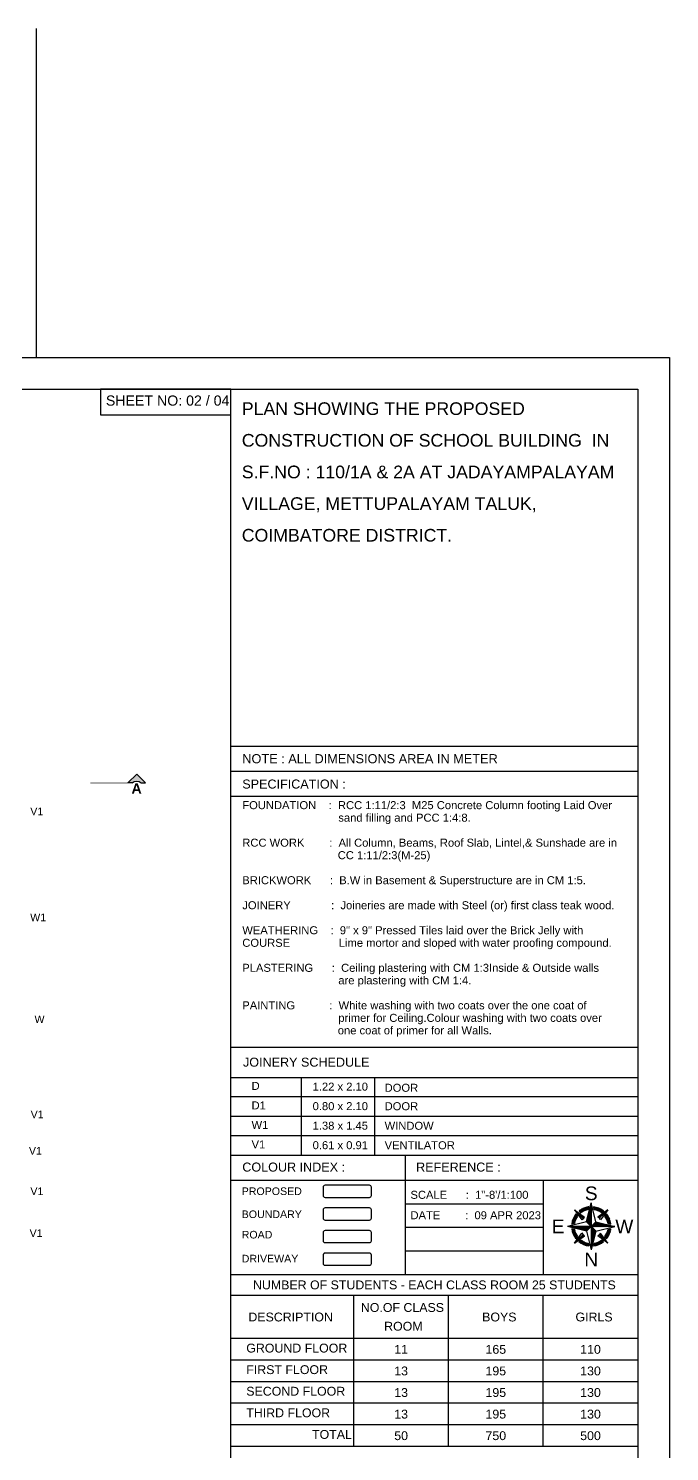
# Model space of a CAD drawing. Header units: metres. Extents: x -1744 to -758, y -4183 to -3914.
# Drawn here: x -1086.9 to -1061.6, y -4129 to -4072.8 of the extents above; entities that cross this region are included whole.
import ezdxf
from ezdxf.enums import TextEntityAlignment as Align

# ---------------------------------------------------------------- set-up
doc = ezdxf.new("R2010")
doc.units = ezdxf.units.M
doc.linetypes.add('HIDDEN', pattern=[0.375, 0.25, -0.125])
doc.layers.add('A_---WALLS', color=255, linetype='Continuous', lineweight=30)
for name, color, linetype in [('CYCLE PARKING', 225, 'Continuous'), ('FRAME 025', 7, 'Continuous'), ('LIN', 4, 'Continuous'), ('TEXT', 7, 'Continuous'), ('TEXT NOTES', 200, 'Continuous'), ('WALL', 7, 'Continuous')]:
    doc.layers.add(name, color=color, linetype=linetype)
doc.styles.add('KK', font='arial.ttf', dxfattribs={"width": 0.75})
doc.styles.get("Standard").update_dxf_attribs({"font": 'arial.ttf'})
doc.styles.add('TITLE', font='arialbd.ttf')

# ---------------------------------------------------------------- blocks, each defined once
blk = doc.blocks.new('A$C46BB71CF')
at = {"layer": 'LIN', "color": 1, "linetype": 'Continuous', "ltscale": 0.5}
for p, q in [((-0.14, 0.14), (0, 0.713)), ((-0.14, 0.14), (0, 0.713)), ((-0.134, 0.134), (0, 0.68)), ((-0.134, 0.134), (0, 0.68)), ((-0.127, 0.127), (0, 0.648)), ((-0.127, 0.127), (0, 0.648)), ((-0.121, 0.121), (0, 0.615)), ((-0.121, 0.121), (0, 0.615)), ((-0.114, 0.114), (0, 0.582)), ((-0.114, 0.114), (0, 0.582)), ((-0.108, 0.108), (0, 0.549)), ((-0.108, 0.108), (0, 0.549)), ((-0.101, 0.101), (0, 0.517)), ((-0.101, 0.101), (0, 0.517)), ((-0.095, 0.095), (0, 0.484)), ((-0.095, 0.095), (0, 0.484)), ((-0.089, 0.089), (0, 0.451)), ((-0.089, 0.089), (0, 0.451)), ((-0.082, 0.082), (0, 0.419)), ((-0.076, 0.076), (0, 0.386)), ((-0.076, 0.076), (0, 0.386)), ((-0.069, 0.069), (0, 0.353)), ((-0.069, 0.069), (0, 0.353)), ((-0.063, 0.063), (0, 0.32)), ((-0.063, 0.063), (0, 0.32)), ((-0.057, 0.057), (0, 0.288)), ((-0.05, 0.05), (0, 0.255)), ((-0.044, 0.044), (0, 0.222)), ((-0.044, 0.044), (0, 0.222)), ((-0.037, 0.037), (0, 0.19)), ((-0.031, 0.031), (0, 0.157)), ((-0.024, 0.024), (0, 0.124)), ((-0.018, 0.018), (0, 0.091)), ((-0.012, 0.012), (0, 0.059)), ((-0.005, 0.005), (0, 0.026))]:
    blk.add_line(p, q, dxfattribs=at)
blk = doc.blocks.new('A$C77C2226A')
at = {"lineweight": -2}
for p, q in [((1.425, 2.518), (1.41, 2.507)), ((1.41, 2.507), (1.432, 2.468)), ((1.441, 2.53), (1.425, 2.518)), ((1.432, 2.468), (1.465, 2.419)), ((1.457, 2.541), (1.441, 2.53)), ((1.473, 2.551), (1.457, 2.541)), ((1.49, 2.561), (1.473, 2.551)), ((1.507, 2.571), (1.49, 2.561)), ((1.524, 2.58), (1.507, 2.571)), ((1.541, 2.589), (1.524, 2.58)), ((1.559, 2.598), (1.541, 2.589)), ((1.577, 2.606), (1.559, 2.598)), ((1.594, 2.614), (1.577, 2.606)), ((1.613, 2.62), (1.594, 2.614)), ((1.631, 2.627), (1.613, 2.62)), ((1.65, 2.633), (1.631, 2.627)), ((1.669, 2.639), (1.65, 2.633)), ((1.689, 2.645), (1.669, 2.639)), ((1.708, 2.649), (1.689, 2.645)), ((1.728, 2.654), (1.708, 2.649)), ((1.748, 2.658), (1.728, 2.654)), ((1.769, 2.661), (1.748, 2.658)), ((1.794, 2.665), (1.769, 2.661))]:
    blk.add_line(p, q, dxfattribs=at)
at = {"layer": 'FRAME 025', "color": 7, "lineweight": -3}
for p, q in [((1.703, 1.711), (2.069, 2.077)), ((2.069, 1.711), (1.703, 2.077))]:
    blk.add_line(p, q, dxfattribs=at)
at = {"layer": 'LIN', "color": 7, "linetype": 'Continuous', "ltscale": 0.5}
for p, q in [((1.703, 2.077), (1.886, 2.825)), ((1.703, 2.077), (1.886, 2.825)), ((1.886, 2.825), (1.886, 0.962)), ((2.069, 2.077), (1.886, 2.825)), ((2.069, 2.077), (1.886, 2.825)), ((1.228, 2.548), (1.626, 2.26)), ((1.228, 2.548), (1.516, 2.15)), ((1.566, 2.21), (1.228, 2.548)), ((1.228, 2.548), (1.626, 2.26)), ((1.228, 2.548), (1.516, 2.15)), ((1.566, 2.21), (1.228, 2.548)), ((1.271, 2.505), (1.618, 2.254)), ((1.271, 2.505), (1.618, 2.254)), ((1.285, 2.385), (1.348, 2.298)), ((1.314, 2.461), (1.609, 2.248)), ((1.314, 2.461), (1.609, 2.248)), ((1.358, 2.418), (1.601, 2.242)), ((1.358, 2.418), (1.601, 2.242)), ((1.401, 2.375), (1.594, 2.235)), ((1.401, 2.375), (1.594, 2.235)), ((1.445, 2.331), (1.586, 2.229)), ((1.445, 2.331), (1.586, 2.229)), ((1.488, 2.288), (1.579, 2.222)), ((1.488, 2.288), (1.579, 2.222)), ((1.767, 2.556), (1.794, 2.665)), ((2.005, 2.556), (1.979, 2.665)), ((2.545, 2.552), (2.147, 2.264)), ((2.545, 2.552), (2.147, 2.264)), ((2.502, 2.509), (2.155, 2.258)), ((2.458, 2.466), (2.163, 2.252)), ((2.415, 2.422), (2.171, 2.246)), ((2.371, 2.379), (2.179, 2.239)), ((2.328, 2.335), (2.186, 2.233)), ((2.284, 2.292), (2.194, 2.226)), ((2.241, 2.248), (2.201, 2.219)), ((2.241, 2.248), (2.201, 2.219)), ((2.206, 2.214), (2.545, 2.552)), ((2.206, 2.214), (2.545, 2.552)), ((2.545, 2.552), (2.257, 2.154)), ((2.545, 2.552), (2.257, 2.154)), ((2.377, 2.495), (2.29, 2.432)), ((2.487, 2.385), (2.424, 2.298)), ((1.703, 2.077), (0.954, 1.894)), ((1.703, 2.077), (0.954, 1.894)), ((1.703, 1.711), (0.954, 1.894)), ((1.703, 1.711), (0.954, 1.894)), ((1.224, 2.013), (1.115, 1.986)), ((1.224, 1.774), (1.115, 1.801)), ((1.703, 1.711), (1.886, 0.962)), ((1.703, 1.711), (1.886, 0.962)), ((2.069, 1.711), (1.886, 0.962)), ((2.069, 1.711), (1.886, 0.962)), ((2.069, 2.077), (2.818, 1.894)), ((2.069, 2.077), (2.818, 1.894)), ((2.069, 1.711), (2.818, 1.894)), ((2.069, 1.711), (2.818, 1.894)), ((2.548, 2.013), (2.657, 1.986)), ((2.548, 2.013), (2.657, 1.986)), ((2.548, 1.774), (2.657, 1.801)), ((2.548, 1.774), (2.657, 1.801)), ((1.227, 1.235), (1.516, 1.633)), ((1.227, 1.235), (1.516, 1.633)), ((1.566, 1.573), (1.227, 1.235)), ((1.566, 1.573), (1.227, 1.235)), ((1.227, 1.235), (1.625, 1.523)), ((1.227, 1.235), (1.625, 1.523)), ((1.271, 1.278), (1.617, 1.529)), ((1.271, 1.278), (1.617, 1.529)), ((1.285, 1.402), (1.348, 1.49)), ((1.285, 1.402), (1.348, 1.49)), ((1.314, 1.322), (1.609, 1.535)), ((1.314, 1.322), (1.609, 1.535)), ((1.358, 1.365), (1.601, 1.541)), ((1.358, 1.365), (1.601, 1.541)), ((1.395, 1.292), (1.482, 1.355)), ((1.395, 1.292), (1.482, 1.355)), ((1.401, 1.409), (1.593, 1.548)), ((1.401, 1.409), (1.593, 1.548)), ((1.445, 1.452), (1.586, 1.554)), ((1.445, 1.452), (1.586, 1.554)), ((1.488, 1.495), (1.579, 1.561)), ((1.488, 1.495), (1.579, 1.561)), ((1.531, 1.539), (1.571, 1.568)), ((1.531, 1.539), (1.571, 1.568)), ((1.767, 1.231), (1.794, 1.123)), ((1.767, 1.231), (1.794, 1.123)), ((2.005, 1.231), (1.979, 1.123)), ((2.005, 1.231), (1.979, 1.123)), ((2.545, 1.235), (2.147, 1.523)), ((2.545, 1.235), (2.147, 1.523)), ((2.206, 1.573), (2.545, 1.235)), ((2.206, 1.573), (2.545, 1.235)), ((2.284, 1.495), (2.219, 1.586)), ((2.284, 1.495), (2.219, 1.586)), ((2.328, 1.452), (2.225, 1.593)), ((2.328, 1.452), (2.225, 1.593)), ((2.371, 1.409), (2.232, 1.601)), ((2.371, 1.409), (2.232, 1.601)), ((2.415, 1.365), (2.238, 1.609)), ((2.415, 1.365), (2.238, 1.609)), ((2.458, 1.322), (2.244, 1.617)), ((2.458, 1.322), (2.244, 1.617)), ((2.502, 1.278), (2.251, 1.625)), ((2.502, 1.278), (2.251, 1.625)), ((2.545, 1.235), (2.257, 1.633)), ((2.545, 1.235), (2.257, 1.633)), ((2.377, 1.292), (2.29, 1.355)), ((2.377, 1.292), (2.29, 1.355)), ((2.487, 1.402), (2.424, 1.49)), ((2.487, 1.402), (2.424, 1.49))]:
    blk.add_line(p, q, dxfattribs=at)
at = {"layer": 'LIN', "color": 7, "ltscale": 0.5}
blk.add_line((1.886, 2.825), (1.886, 0.962), dxfattribs=at)
at = {"layer": 'LIN', "color": 1, "linetype": 'Continuous', "ltscale": 0.5}
for p, q in [((1.886, 2.825), (1.886, 0.962)), ((1.711, 2.069), (1.886, 2.784)), ((1.711, 2.069), (1.886, 2.784)), ((1.719, 2.061), (1.886, 2.744)), ((1.719, 2.061), (1.886, 2.744)), ((1.727, 2.053), (1.886, 2.703)), ((1.727, 2.053), (1.886, 2.703)), ((1.735, 2.044), (1.886, 2.662)), ((1.735, 2.044), (1.886, 2.662)), ((1.743, 2.036), (1.886, 2.621)), ((1.743, 2.036), (1.886, 2.621)), ((1.751, 2.028), (1.886, 2.58)), ((1.751, 2.028), (1.886, 2.58)), ((1.759, 2.02), (1.886, 2.539)), ((1.759, 2.02), (1.886, 2.539)), ((1.767, 2.012), (1.886, 2.498)), ((1.767, 2.012), (1.886, 2.498)), ((1.775, 2.004), (1.886, 2.457)), ((1.775, 2.004), (1.886, 2.457)), ((1.783, 1.996), (1.886, 2.417)), ((1.783, 1.996), (1.886, 2.417)), ((1.791, 1.988), (1.886, 2.376)), ((1.791, 1.988), (1.886, 2.376)), ((1.799, 1.98), (1.886, 2.335)), ((1.799, 1.98), (1.886, 2.335)), ((1.807, 1.972), (1.886, 2.294)), ((1.807, 1.972), (1.886, 2.294)), ((1.815, 1.964), (1.886, 2.253)), ((1.815, 1.964), (1.886, 2.253)), ((2.818, 1.894), (0.954, 1.894)), ((1.711, 1.719), (0.995, 1.894)), ((1.711, 1.719), (0.995, 1.894)), ((1.719, 1.727), (1.036, 1.894)), ((1.719, 1.727), (1.036, 1.894)), ((1.727, 1.735), (1.077, 1.894)), ((1.727, 1.735), (1.077, 1.894)), ((1.735, 1.743), (1.118, 1.894)), ((1.735, 1.743), (1.118, 1.894)), ((1.743, 1.751), (1.159, 1.894)), ((1.743, 1.751), (1.159, 1.894)), ((1.751, 1.759), (1.2, 1.894)), ((1.751, 1.759), (1.2, 1.894)), ((1.759, 1.767), (1.24, 1.894)), ((1.759, 1.767), (1.24, 1.894)), ((1.767, 1.775), (1.281, 1.894)), ((1.767, 1.775), (1.281, 1.894)), ((1.775, 1.783), (1.322, 1.894)), ((1.775, 1.783), (1.322, 1.894)), ((1.783, 1.791), (1.363, 1.894)), ((1.791, 1.799), (1.404, 1.894)), ((1.791, 1.799), (1.404, 1.894)), ((1.799, 1.807), (1.445, 1.894)), ((1.799, 1.807), (1.445, 1.894)), ((1.807, 1.815), (1.486, 1.894)), ((1.807, 1.815), (1.486, 1.894)), ((1.815, 1.823), (1.527, 1.894)), ((1.824, 1.831), (1.567, 1.894)), ((1.832, 1.839), (1.608, 1.894)), ((1.832, 1.839), (1.608, 1.894)), ((1.84, 1.847), (1.649, 1.894)), ((1.848, 1.855), (1.69, 1.894)), ((1.886, 1.894), (1.703, 2.077)), ((1.886, 1.894), (1.703, 1.711)), ((1.856, 1.863), (1.731, 1.894)), ((1.864, 1.871), (1.772, 1.894)), ((1.872, 1.879), (1.813, 1.894)), ((1.824, 1.956), (1.886, 2.212)), ((1.832, 1.948), (1.886, 2.171)), ((1.84, 1.94), (1.886, 2.13)), ((1.848, 1.932), (1.886, 2.09)), ((1.88, 1.887), (1.854, 1.894)), ((1.856, 1.924), (1.886, 2.049)), ((1.864, 1.916), (1.886, 2.008)), ((1.872, 1.908), (1.886, 1.967)), ((1.88, 1.9), (1.886, 1.926)), ((1.886, 1.894), (2.069, 2.077)), ((1.886, 1.894), (2.069, 1.711)), ((1.892, 1.887), (1.886, 1.861)), ((1.901, 1.879), (1.886, 1.82)), ((1.909, 1.871), (1.886, 1.779)), ((1.917, 1.863), (1.886, 1.738)), ((1.925, 1.855), (1.886, 1.698)), ((1.933, 1.847), (1.886, 1.657)), ((1.933, 1.847), (1.886, 1.657)), ((1.941, 1.839), (1.886, 1.616)), ((1.941, 1.839), (1.886, 1.616)), ((1.949, 1.831), (1.886, 1.575)), ((1.949, 1.831), (1.886, 1.575)), ((1.957, 1.823), (1.886, 1.534)), ((1.957, 1.823), (1.886, 1.534)), ((1.965, 1.815), (1.886, 1.493)), ((1.965, 1.815), (1.886, 1.493)), ((1.973, 1.807), (1.886, 1.452)), ((1.973, 1.807), (1.886, 1.452)), ((1.981, 1.799), (1.886, 1.411)), ((1.981, 1.799), (1.886, 1.411)), ((1.989, 1.791), (1.886, 1.371)), ((1.989, 1.791), (1.886, 1.371)), ((1.997, 1.783), (1.886, 1.33)), ((1.997, 1.783), (1.886, 1.33)), ((2.005, 1.775), (1.886, 1.289)), ((2.005, 1.775), (1.886, 1.289)), ((2.013, 1.767), (1.886, 1.248)), ((2.013, 1.767), (1.886, 1.248)), ((2.021, 1.759), (1.886, 1.207)), ((2.021, 1.759), (1.886, 1.207)), ((2.029, 1.751), (1.886, 1.166)), ((2.029, 1.751), (1.886, 1.166)), ((2.037, 1.743), (1.886, 1.125)), ((2.037, 1.743), (1.886, 1.125)), ((2.045, 1.735), (1.886, 1.084)), ((2.045, 1.735), (1.886, 1.084)), ((2.053, 1.727), (1.886, 1.044)), ((2.053, 1.727), (1.886, 1.044)), ((2.061, 1.719), (1.886, 1.003)), ((2.061, 1.719), (1.886, 1.003))]:
    blk.add_line(p, q, dxfattribs=at)
at = {"layer": 'LIN', "color": 7, "linetype": 'Continuous'}
for p, q in [((1.198, 2.253), (1.261, 2.143)), ((1.198, 2.253), (1.261, 2.143)), ((1.208, 2.273), (1.27, 2.165)), ((1.208, 2.273), (1.27, 2.165)), ((1.22, 2.292), (1.28, 2.187)), ((1.22, 2.292), (1.28, 2.187)), ((1.231, 2.311), (1.291, 2.207)), ((1.231, 2.311), (1.291, 2.207)), ((1.243, 2.329), (1.302, 2.227)), ((1.255, 2.347), (1.313, 2.247)), ((1.268, 2.364), (1.325, 2.265)), ((1.281, 2.38), (1.337, 2.283)), ((1.41, 2.507), (1.432, 2.468)), ((1.425, 2.518), (1.477, 2.428)), ((1.441, 2.53), (1.493, 2.44)), ((1.457, 2.541), (1.509, 2.451)), ((1.473, 2.551), (1.525, 2.462)), ((1.49, 2.561), (1.542, 2.472)), ((1.507, 2.571), (1.559, 2.481)), ((1.524, 2.58), (1.576, 2.491)), ((1.541, 2.589), (1.593, 2.499)), ((1.541, 2.589), (1.593, 2.499)), ((1.559, 2.598), (1.611, 2.508)), ((1.559, 2.598), (1.611, 2.508)), ((1.577, 2.606), (1.629, 2.515)), ((1.577, 2.606), (1.629, 2.515)), ((1.595, 2.613), (1.647, 2.523)), ((1.613, 2.62), (1.665, 2.529)), ((1.631, 2.627), (1.684, 2.536)), ((1.631, 2.627), (1.684, 2.536)), ((1.65, 2.633), (1.703, 2.541)), ((1.65, 2.633), (1.703, 2.541)), ((1.669, 2.639), (1.723, 2.546)), ((1.689, 2.645), (1.743, 2.551)), ((1.708, 2.649), (1.763, 2.555)), ((1.728, 2.654), (1.772, 2.577)), ((1.748, 2.658), (1.779, 2.605)), ((1.769, 2.661), (1.786, 2.632)), ((1.789, 2.664), (1.792, 2.659)), ((1.986, 2.634), (2.035, 2.55)), ((1.992, 2.663), (2.061, 2.543)), ((1.992, 2.663), (2.061, 2.543)), ((2.003, 2.566), (2.009, 2.555)), ((2.016, 2.659), (2.088, 2.536)), ((2.016, 2.659), (2.088, 2.536)), ((2.042, 2.654), (2.116, 2.526)), ((2.067, 2.649), (2.144, 2.515)), ((2.094, 2.642), (2.175, 2.502)), ((2.121, 2.634), (2.206, 2.486)), ((2.148, 2.624), (2.24, 2.466)), ((2.148, 2.624), (2.24, 2.466)), ((2.177, 2.613), (2.276, 2.442)), ((2.177, 2.613), (2.276, 2.442)), ((2.207, 2.601), (2.3, 2.439)), ((2.207, 2.601), (2.3, 2.439)), ((2.238, 2.586), (2.316, 2.451)), ((2.238, 2.586), (2.316, 2.451)), ((2.271, 2.568), (2.332, 2.462)), ((2.305, 2.547), (2.348, 2.473)), ((2.342, 2.522), (2.364, 2.485)), ((2.426, 2.3), (2.437, 2.281)), ((2.438, 2.317), (2.624, 1.994)), ((2.438, 2.317), (2.624, 1.994)), ((2.451, 2.334), (2.651, 1.988)), ((2.451, 2.334), (2.651, 1.988)), ((2.463, 2.351), (2.651, 2.025)), ((2.463, 2.351), (2.651, 2.025)), ((2.476, 2.368), (2.638, 2.087)), ((2.476, 2.368), (2.638, 2.087)), ((2.491, 2.38), (2.61, 2.174)), ((2.491, 2.38), (2.61, 2.174)), ((1.117, 2.003), (1.126, 1.989)), ((1.12, 1.765), (1.31, 1.437)), ((1.12, 1.765), (1.31, 1.437)), ((1.122, 2.033), (1.145, 1.994)), ((1.123, 1.799), (1.322, 1.454)), ((1.123, 1.799), (1.322, 1.454)), ((1.128, 2.062), (1.165, 1.998)), ((1.133, 1.704), (1.297, 1.42)), ((1.133, 1.704), (1.297, 1.42)), ((1.135, 2.09), (1.185, 2.003)), ((1.142, 2.116), (1.204, 2.008)), ((1.149, 1.793), (1.335, 1.471)), ((1.149, 1.793), (1.335, 1.471)), ((1.15, 2.141), (1.224, 2.013)), ((1.159, 2.165), (1.23, 2.042)), ((1.168, 2.188), (1.236, 2.069)), ((1.175, 1.786), (1.271, 1.621)), ((1.175, 1.786), (1.271, 1.621)), ((1.177, 2.21), (1.244, 2.095)), ((1.187, 2.232), (1.252, 2.119)), ((1.187, 2.232), (1.252, 2.119)), ((1.201, 1.78), (1.236, 1.72)), ((2.497, 2.177), (2.598, 2.001)), ((2.497, 2.177), (2.598, 2.001)), ((2.529, 1.694), (2.596, 1.578)), ((2.529, 1.694), (2.596, 1.578)), ((2.535, 2.071), (2.572, 2.007)), ((2.535, 2.071), (2.572, 2.007)), ((2.536, 1.72), (2.605, 1.6)), ((2.543, 1.747), (2.614, 1.624)), ((2.543, 1.747), (2.614, 1.624)), ((2.549, 1.775), (2.623, 1.648)), ((2.549, 1.775), (2.623, 1.648)), ((2.569, 1.779), (2.631, 1.673)), ((2.569, 1.779), (2.631, 1.673)), ((2.589, 1.784), (2.638, 1.699)), ((2.589, 1.784), (2.638, 1.699)), ((2.608, 1.789), (2.644, 1.727)), ((2.608, 1.789), (2.644, 1.727)), ((2.628, 1.794), (2.65, 1.755)), ((2.628, 1.794), (2.65, 1.755)), ((2.648, 1.799), (2.655, 1.786)), ((2.648, 1.799), (2.655, 1.786)), ((1.16, 1.62), (1.285, 1.403)), ((1.16, 1.62), (1.285, 1.403)), ((1.342, 1.497), (1.347, 1.489)), ((1.342, 1.497), (1.347, 1.489)), ((1.41, 1.303), (1.432, 1.263)), ((1.41, 1.303), (1.432, 1.263)), ((1.425, 1.314), (1.469, 1.238)), ((1.425, 1.314), (1.469, 1.238)), ((1.441, 1.326), (1.504, 1.218)), ((1.441, 1.326), (1.504, 1.218)), ((1.457, 1.337), (1.536, 1.201)), ((1.457, 1.337), (1.536, 1.201)), ((1.473, 1.349), (1.567, 1.186)), ((1.473, 1.349), (1.567, 1.186)), ((1.498, 1.344), (1.597, 1.173)), ((1.498, 1.344), (1.597, 1.173)), ((1.534, 1.32), (1.625, 1.162)), ((1.534, 1.32), (1.625, 1.162)), ((1.568, 1.301), (1.653, 1.153)), ((1.568, 1.301), (1.653, 1.153)), ((1.599, 1.285), (1.68, 1.145)), ((1.599, 1.285), (1.68, 1.145)), ((1.63, 1.271), (1.706, 1.138)), ((1.63, 1.271), (1.706, 1.138)), ((1.658, 1.26), (1.732, 1.133)), ((1.658, 1.26), (1.732, 1.133)), ((1.686, 1.251), (1.757, 1.128)), ((1.686, 1.251), (1.757, 1.128)), ((1.713, 1.243), (1.782, 1.124)), ((1.713, 1.243), (1.782, 1.124)), ((1.739, 1.237), (1.785, 1.157)), ((1.739, 1.237), (1.785, 1.157)), ((1.765, 1.232), (1.769, 1.225)), ((1.765, 1.232), (1.769, 1.225)), ((1.98, 1.13), (1.984, 1.123)), ((1.98, 1.13), (1.984, 1.123)), ((1.987, 1.157), (2.005, 1.126)), ((1.987, 1.157), (2.005, 1.126)), ((1.994, 1.184), (2.025, 1.13)), ((1.994, 1.184), (2.025, 1.13)), ((2, 1.211), (2.045, 1.134)), ((2, 1.211), (2.045, 1.134)), ((2.011, 1.232), (2.065, 1.138)), ((2.011, 1.232), (2.065, 1.138)), ((2.031, 1.236), (2.085, 1.143)), ((2.031, 1.236), (2.085, 1.143)), ((2.051, 1.241), (2.104, 1.148)), ((2.051, 1.241), (2.104, 1.148)), ((2.07, 1.246), (2.123, 1.154)), ((2.07, 1.246), (2.123, 1.154)), ((2.089, 1.252), (2.142, 1.16)), ((2.089, 1.252), (2.142, 1.16)), ((2.108, 1.258), (2.16, 1.167)), ((2.108, 1.258), (2.16, 1.167)), ((2.126, 1.265), (2.179, 1.174)), ((2.126, 1.265), (2.179, 1.174)), ((2.145, 1.272), (2.197, 1.182)), ((2.145, 1.272), (2.197, 1.182)), ((2.163, 1.28), (2.215, 1.19)), ((2.163, 1.28), (2.215, 1.19)), ((2.18, 1.288), (2.232, 1.198)), ((2.18, 1.288), (2.232, 1.198)), ((2.198, 1.297), (2.249, 1.207)), ((2.198, 1.297), (2.249, 1.207)), ((2.215, 1.306), (2.266, 1.217)), ((2.215, 1.306), (2.266, 1.217)), ((2.231, 1.316), (2.283, 1.226)), ((2.231, 1.316), (2.283, 1.226)), ((2.248, 1.326), (2.3, 1.236)), ((2.248, 1.326), (2.3, 1.236)), ((2.264, 1.337), (2.316, 1.247)), ((2.264, 1.337), (2.316, 1.247)), ((2.28, 1.348), (2.332, 1.258)), ((2.28, 1.348), (2.332, 1.258)), ((2.304, 1.345), (2.348, 1.269)), ((2.304, 1.345), (2.348, 1.269)), ((2.343, 1.317), (2.364, 1.281)), ((2.343, 1.317), (2.364, 1.281)), ((2.436, 1.505), (2.492, 1.408)), ((2.436, 1.505), (2.492, 1.408)), ((2.448, 1.523), (2.505, 1.425)), ((2.448, 1.523), (2.505, 1.425)), ((2.46, 1.542), (2.518, 1.442)), ((2.46, 1.542), (2.518, 1.442)), ((2.471, 1.561), (2.53, 1.459)), ((2.471, 1.561), (2.53, 1.459)), ((2.482, 1.581), (2.542, 1.477)), ((2.482, 1.581), (2.542, 1.477)), ((2.492, 1.602), (2.553, 1.496)), ((2.492, 1.602), (2.553, 1.496)), ((2.502, 1.623), (2.564, 1.516)), ((2.502, 1.623), (2.564, 1.516)), ((2.512, 1.646), (2.575, 1.536)), ((2.512, 1.646), (2.575, 1.536)), ((2.521, 1.669), (2.586, 1.557)), ((2.521, 1.669), (2.586, 1.557))]:
    blk.add_line(p, q, dxfattribs=at)
at = {"layer": 'LIN', "color": 7, "linetype": 'Continuous', "ltscale": 0.5}
for centre, radius, start, end in [((1.886, 1.894), 0.776, 140.7567, 173.1506), ((1.886, 1.894), 0.776, 140.7567, 173.1506), ((1.886, 1.894), 0.673, 143.1061, 169.8014), ((1.886, 1.894), 0.673, 143.1061, 169.8014), ((1.886, 1.894), 0.673, 100.1986, 128.7229), ((1.255, 2.521), 0.453, 305.1291, 324.8709), ((1.255, 2.521), 0.453, 305.1291, 324.8709), ((1.886, 1.889), 0.453, 125.1291, 144.8709), ((1.886, 1.889), 0.453, 125.1291, 144.8709), ((1.886, 1.894), 0.776, 50.7567, 83.1506), ((1.886, 1.894), 0.776, 50.7567, 83.1506), ((1.886, 1.894), 0.673, 53.1061, 79.8014), ((1.886, 1.894), 0.453, 35.1291, 54.8709), ((1.886, 1.894), 0.453, 35.1291, 54.8709), ((1.886, 1.894), 0.673, 10.1986, 36.8939), ((1.886, 1.894), 0.673, 10.1986, 36.8939), ((1.886, 1.894), 0.776, 6.8494, 39.2433), ((1.886, 1.894), 0.776, 6.8494, 39.2433), ((1.886, 1.894), 0.776, 186.8494, 219.2433), ((1.886, 1.894), 0.776, 186.8494, 219.2433), ((1.886, 1.894), 0.673, 190.1986, 216.8939), ((1.886, 1.894), 0.673, 190.1986, 216.8939), ((1.886, 1.894), 0.673, 323.1061, 349.8014), ((1.886, 1.894), 0.673, 323.1061, 349.8014), ((1.886, 1.894), 0.776, 320.7567, 353.1506), ((1.886, 1.894), 0.776, 320.7567, 353.1506), ((1.886, 1.894), 0.776, 230.7567, 263.1506), ((1.886, 1.894), 0.776, 230.7567, 263.1506), ((1.886, 1.894), 0.673, 233.1061, 259.8014), ((1.886, 1.894), 0.673, 233.1061, 259.8014), ((1.886, 1.894), 0.453, 215.1291, 234.8709), ((1.886, 1.894), 0.453, 215.1291, 234.8709), ((1.886, 1.894), 0.776, 276.8494, 309.2433), ((1.886, 1.894), 0.776, 276.8494, 309.2433), ((1.886, 1.894), 0.673, 280.1986, 306.8939), ((1.886, 1.894), 0.673, 280.1986, 306.8939), ((1.886, 1.894), 0.453, 305.1291, 324.8709), ((1.886, 1.894), 0.453, 305.1291, 324.8709)]:
    blk.add_arc(centre, radius, start, end, dxfattribs=at)
at = {"layer": 'TEXT', "color": 3, "xscale": 1.249567045383437, "yscale": 1.249567045383437, "zscale": 1.249567045383437}
for rotation in [89.99999999986493, 270]:
    blk.add_blockref('A$C46BB71CF', (1.886, 1.894), dxfattribs=dict(at, rotation=rotation))
for s, p in [('S', (1.886, 3.2)), ('E', (0.579, 1.894)), ('W', (3.193, 1.894)), ('N', (1.886, 0.587))]:
    blk.add_text(s, height=0.54).set_placement(p, align=Align.MIDDLE_CENTER)
blk = doc.blocks.new('A$C0E13561B')
at = {"ltscale": 0.25}
blk.add_hatch(color=256, dxfattribs=at).paths.add_polyline_path([(0, 0), (-5, -5), (-2.5, -5, -0.412919), (2.5, -5), (5, -5)])
for points in [[(-2.5, -5), (-5, -5), (0, 0)], [(2.5, -5), (5, -5), (0, 0)]]:
    blk.add_lwpolyline(points, dxfattribs=at)
blk.add_arc((0, -7.51), 3.54, 45.12663, 134.87337, dxfattribs=at)
blk = doc.blocks.new('A$C1C9B1590')
for p, q in [((526.549, 11.395), (526.549, 95.895)), ((526.549, 81.799), (542.609, 81.799)), ((526.549, 80.814), (542.609, 80.814)), ((526.549, 80.814), (542.609, 80.814)), ((526.549, 80.814), (542.609, 80.814)), ((526.549, 80.814), (542.609, 80.814)), ((526.549, 80.814), (542.609, 80.814)), ((526.549, 79.83), (542.609, 79.83)), ((526.549, 69.913), (542.609, 69.913)), ((542.609, 68.706), (526.549, 68.706)), ((542.609, 65.643), (526.549, 65.643)), ((542.609, 65.643), (526.549, 65.643)), ((533.422, 65.643), (533.422, 60.944)), ((526.549, 64.658), (542.609, 64.658)), ((538.883, 60.944), (538.883, 64.658)), ((526.549, 60.944), (542.609, 60.944)), ((542.609, 54.148), (526.549, 54.148))]:
    blk.add_line(p, q)
at = {"color": 8}
for p, q in [((529.33, 65.643), (529.33, 68.706)), ((532.223, 65.643), (532.223, 68.725)), ((542.609, 67.954), (526.549, 67.954)), ((542.609, 67.184), (526.549, 67.184)), ((542.609, 66.413), (526.549, 66.413)), ((542.609, 65.643), (526.549, 65.643)), ((542.609, 65.643), (526.549, 65.643)), ((533.422, 63.73), (538.883, 63.73)), ((533.422, 62.801), (538.883, 62.801)), ((533.422, 61.873), (538.883, 61.873)), ((542.609, 60.112), (526.549, 60.112)), ((531.397, 54.148), (531.397, 60.112)), ((535.134, 54.148), (535.134, 60.112)), ((538.872, 54.148), (538.872, 60.112)), ((542.609, 58.408), (526.549, 58.408)), ((542.609, 57.556), (526.549, 57.556)), ((542.609, 56.704), (526.549, 56.704)), ((542.609, 55.852), (526.549, 55.852)), ((542.609, 55), (526.549, 55))]:
    blk.add_line(p, q, dxfattribs=at)
at = {"color": 1}
blk.add_lwpolyline([(400.88, 97.145), (543.859, 97.145), (543.859, 10.145), (400.88, 10.145)], close=True, dxfattribs=at)
for points in [[(530.262, 63.982), (532.02, 63.982, 0.414214), (532.094, 64.056), (532.094, 64.386, 0.414214), (532.02, 64.46), (530.262, 64.46, 0.414214), (530.188, 64.386), (530.188, 64.056, 0.414214)], [(530.262, 63.089), (532.02, 63.089, 0.414214), (532.094, 63.163), (532.094, 63.493, 0.414214), (532.02, 63.567), (530.262, 63.567, 0.414214), (530.188, 63.493), (530.188, 63.163, 0.414214)], [(530.262, 62.196), (532.02, 62.196, 0.414214), (532.094, 62.27), (532.094, 62.6, 0.414214), (532.02, 62.674), (530.262, 62.674, 0.414214), (530.188, 62.6), (530.188, 62.27, 0.414214)], [(530.262, 61.303), (532.02, 61.303, 0.414214), (532.094, 61.377), (532.094, 61.707, 0.414214), (532.02, 61.781), (530.262, 61.781, 0.414214), (530.188, 61.707), (530.188, 61.377, 0.414214)]]:
    blk.add_lwpolyline(points, format="xyb", close=True)
at = {"layer": 'A_---WALLS'}
blk.add_lwpolyline([(402.13, 95.895), (542.609, 95.895), (542.609, 11.395), (402.13, 11.395)], close=True, dxfattribs=at)
at = {"layer": 'CYCLE PARKING', "color": 3}
blk.add_line((518.88, 97.145), (518.88, 110.142), dxfattribs=at)
at = {"layer": 'TEXT NOTES', "linetype": 'HIDDEN', "ltscale": 0.75, "const_width": 0.03}
blk.add_lwpolyline([(521.004, 80.35), (522.564, 80.35)], dxfattribs=at)
at = {"layer": 'WALL'}
blk.add_lwpolyline([(526.549, 95.895), (521.399, 95.895), (521.399, 94.891), (526.549, 94.891)], close=True, dxfattribs=at)
at = {"layer": 'TEXT'}
blk.add_blockref('A$C77C2226A', (538.883, 60.944), dxfattribs=at)
at = {"layer": 'TEXT NOTES', "linetype": 'HIDDEN', "ltscale": 0.75, "xscale": -0.0703125, "yscale": 0.0703125, "zscale": 0.0703125}
blk.add_blockref('A$C0E13561B', (522.828, 80.701), dxfattribs=at)
at = {"layer": 'TEXT', "style": 'KK'}
for s, height, p in [('SHEET NO: 02 / 04', 0.4, (521.613, 95.249)), ('SPECIFICATION :', 0.35544, (526.997, 80.128)), ('FOUNDATION    :  RCC 1:11/2:3  M25 Concrete Column footing Laid Over ', 0.31594, (526.997, 79.314)), ('sand filling and PCC 1:4:8.', 0.31594, (530.787, 78.82)), ('RCC WORK        :  All Column, Beams, Roof Slab, Lintel,& Sunshade are in ', 0.31594, (526.997, 77.832)), ('CC 1:11/2:3(M-25)', 0.31594, (530.765, 77.338)), ('BRICKWORK      :  B.W in Basement & Superstructure are in CM 1:5.', 0.31594, (526.997, 76.35)), ('JOINERY             :  Joineries are made with Steel (or) first class teak wood.', 0.31594, (526.997, 75.362)), ('WEATHERING    :  9" x 9" Pressed Tiles laid over the Brick Jelly with ', 0.31594, (526.997, 74.374)), ('COURSE', 0.3159, (526.997, 73.879)), ('Lime mortor and sloped with water proofing compound.', 0.31594, (530.808, 73.879)), ('PLASTERING      :  Ceiling plastering with CM 1:3Inside & Outside walls ', 0.31594, (526.997, 72.891)), ('are plastering with CM 1:4.', 0.31594, (530.787, 72.397)), ('PAINTING           :  White washing with two coats over the one coat of ', 0.31594, (526.997, 71.409)), ('primer for Ceiling.Colour washing with two coats over ', 0.31594, (530.787, 70.915)), ('one coat of primer for all Walls.', 0.31594, (530.766, 70.421)), ('D', 0.316, (527.363, 68.227)), ('DOOR', 0.3159, (532.615, 68.154)), ('D1', 0.3159, (527.363, 67.457)), ('DOOR', 0.3159, (532.615, 67.425)), ('W1', 0.3159, (527.363, 66.686)), ('WINDOW', 0.3159, (532.615, 66.654)), ('V1', 0.3159, (527.363, 65.916)), ('VENTILATOR', 0.3159, (532.615, 65.884)), ('COLOUR INDEX :', 0.35544, (526.997, 65.003)), ('REFERENCE :', 0.35544, (533.857, 65.003)), ('PROPOSED', 0.2998, (526.974, 64.077)), ('SCALE      :  1"-8\'/1:100', 0.31594, (533.635, 63.927)), ('BOUNDARY', 0.2998, (526.974, 63.168)), ('DATE        :  09 APR 2023', 0.31594, (533.635, 63.12)), ('ROAD', 0.2998, (526.974, 62.362)), ('DRIVEWAY', 0.2998, (526.974, 61.416)), ('NO.OF CLASS ', 0.34942, (531.677, 59.461)), (' ROOM', 0.3494, (532.46, 58.72)), ('GROUND FLOOR', 0.34942, (527.154, 57.858)), ('FIRST FLOOR', 0.34942, (527.154, 57.006)), ('SECOND FLOOR', 0.34942, (527.154, 56.154)), ('THIRD FLOOR', 0.34942, (527.154, 55.301)), ('TOTAL', 0.3494, (529.75, 54.449))]:
    blk.add_text(s, height=height, dxfattribs=at).set_placement(p)
blk.add_text('NOTE : ALL DIMENSIONS AREA IN METER', height=0.35988, dxfattribs=at).set_placement((526.997, 81.307), align=Align.MIDDLE_LEFT)
for s, height, p in [('JOINERY SCHEDULE', 0.35544, (529.521, 69.323)), ('NUMBER OF STUDENTS - EACH CLASS ROOM 25 STUDENTS', 0.34942, (534.579, 60.528)), ('DESCRIPTION ', 0.34942, (528.973, 59.26)), ('BOYS', 0.3494, (537.142, 59.26)), ('GIRLS', 0.3494, (540.88, 59.26)), ('11', 0.3494, (533.266, 57.982)), ('165', 0.3494, (537.003, 57.982)), ('110', 0.3494, (540.741, 57.982)), ('13', 0.3494, (533.266, 57.13)), ('195', 0.3494, (537.003, 57.13)), ('130', 0.3494, (540.741, 57.13)), ('13', 0.3494, (533.266, 56.278)), ('195', 0.3494, (537.003, 56.278)), ('130', 0.3494, (540.741, 56.278)), ('13', 0.3494, (533.266, 55.426)), ('195', 0.3494, (537.003, 55.426)), ('130', 0.3494, (540.741, 55.426)), ('50', 0.3494, (533.266, 54.574)), ('750', 0.3494, (537.003, 54.574)), ('500', 0.3494, (540.741, 54.574))]:
    blk.add_text(s, height=height, dxfattribs=at).set_placement(p, align=Align.MIDDLE_CENTER)
for s, p in [('1.22 x 2.10', (530.865, 68.199)), ('0.80 x 2.10', (530.865, 67.428)), ('1.38 x 1.45', (530.865, 66.658)), ('0.61 x 0.91', (530.865, 65.887))]:
    blk.add_text(s, height=0.31594, dxfattribs=at).set_placement(p, align=Align.CENTER)
at = {"layer": 'TEXT', "insert": (526.977, 95.379), "char_height": 0.499827, "width": 15.32195, "attachment_point": 1, "line_spacing_factor": 1.5, "style": 'KK'}
blk.add_mtext('{\\W1;\\C0;PLAN SHOWING THE PROPOSED CONSTRUCTION OF SCHOOL BUILDING  IN S.F.NO : 110/1A & 2A AT JADAYAMPALAYAM VILLAGE, METTUPALAYAM TALUK, COIMBATORE DISTRICT.}', dxfattribs=at)
at = {"layer": 'TEXT NOTES', "linetype": 'HIDDEN', "ltscale": 0.75, "style": 'TITLE'}
blk.add_text('A', height=0.4, dxfattribs=at).set_placement((522.825, 80.128), align=Align.MIDDLE_CENTER)
at = {"layer": 'TEXT NOTES', "style": 'KK'}
for s, p in [('V1', (518.629, 79.075)), ('W1', (518.626, 74.888)), ('W', (518.796, 70.865)), ('V1', (518.643, 67.111)), ('V1', (518.575, 65.675)), ('V1', (518.633, 64.076)), ('V1', (518.602, 62.421)), ('V1', (518.602, 62.421))]:
    blk.add_text(s, height=0.3, dxfattribs=at).set_placement(p)

msp = doc.modelspace()

# ---------------------------------------------------------------- block references
at = {"layer": 'WALL'}
msp.add_blockref('A$C1C9B1590', (-1605.48862, -4182.96317), dxfattribs=at)

doc.saveas('drawing.dxf')
